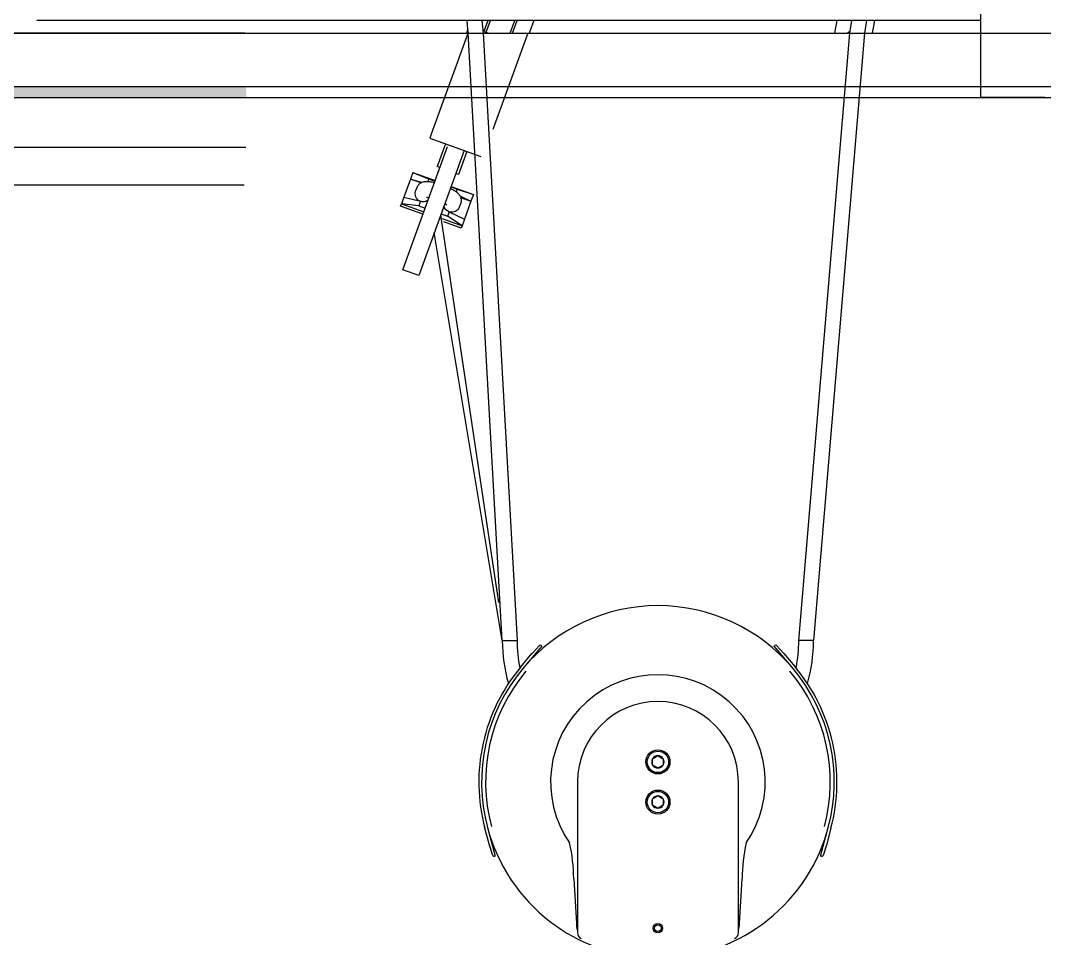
# Model space of a CAD drawing. Extents: x -1899985 to 1774885, y 556286 to 2175695.
# Drawn here: x -1130942 to -1130112, y 579497 to 580241 of the extents above; entities that cross this region are included whole.
import ezdxf

# ---------------------------------------------------------------- set-up
doc = ezdxf.new("R2010")
doc.units = 0
doc.header["$LTSCALE"] = 10
doc.header["$MEASUREMENT"] = 0
for name, color, linetype in [('20剖面图$0$1', 7, 'Continuous'), ('20剖面图$0$A-LIN-V', 9, 'Continuous'), ('20剖面图$0$N010122-0000147_', 7, 'Continuous'), ('20剖面图$0$N010153-0000010', 7, 'Continuous'), ('20剖面图$0$N040413-0000113_', 7, 'Continuous'), ('20剖面图$0$N080101-0000215_', 7, 'Continuous'), ('20剖面图$0$N090201-0000001_', 7, 'Continuous'), ('20剖面图$0$N090304-0000030_', 7, 'Continuous'), ('20剖面图$0$N090304-0000033_', 7, 'Continuous'), ('20剖面图$0$N090304-0000040_', 7, 'Continuous'), ('20剖面图$0$N090304-0000041_', 7, 'Continuous'), ('20剖面图$0$S-SB', 21, 'Continuous'), ('20剖面图$0$主梁\ue566鏍忔潌', 7, 'Continuous'), ('20剖面图$0$取电臂2', 7, 'Continuous'), ('A-LIN-V', 9, 'Continuous')]:
    doc.layers.add(name, color=color, linetype=linetype)

# ---------------------------------------------------------------- blocks, each defined once
blk = doc.blocks.new('20剖面图$0$11')
at = {"layer": '20剖面图$0$A-LIN-V'}
h = blk.add_hatch(color=1, dxfattribs=at)
h.dxf.hatch_style = 1
edge = h.paths.add_edge_path()
edge.add_spline(control_points=[(1598841.3, -76129.45), (1598841.27, -76126.56), (1598841.23, -76123.66), (1598841.18, -76120.76)], knot_values=[-38.32518, -38.32518, -38.32518, -38.32518, -31.932828, -31.932828, -31.932828, -31.932828], degree=3, periodic=0)
edge.add_line((1598841.18, -76120.76), (1598837.49, -76120.76))
edge.add_line((1598837.49, -76120.76), (1598038.67, -76120.76))
edge.add_line((1598038.67, -76120.76), (1598037.65, -76129.45))
edge.add_line((1598037.65, -76129.45), (1598841.3, -76129.45))
at = {"layer": '20剖面图$0$1', "color": 1, "linetype": 'Continuous'}
for p, q in [((1599037.11, -76066.95), (1599033.88, -76075.83)), ((1599035.64, -76076.47), (1599039.11, -76066.95)), ((1599055.07, -76077.28), (1599058.83, -76066.95)), ((1599057.07, -76077.28), (1599060.83, -76066.95)), ((1599074.42, -76066.95), (1599070.66, -76077.28)), ((1599021.22, -76076.7), (1598991.23, -76159.08)), ((1599020.95, -76074.02), (1599019.76, -76077.28)), ((1599021.22, -76076.7), (1599021.01, -76077.28)), ((1599033.88, -76075.83), (1599037.84, -76077.28)), ((1599069.42, -76077.28), (1599041.05, -76155.21)), ((1598991.23, -76159.08), (1598990.08, -76162.25)), ((1598990.08, -76162.25), (1599031.31, -76177.25)), ((1598968.11, -76269), (1599004.45, -76169.17)), ((1599002.74, -76166.86), (1598996, -76185.38)), ((1599017.91, -76172.38), (1598981.03, -76273.71)), ((1599020.16, -76173.2), (1599013.42, -76191.72)), ((1598998.25, -76186.2), (1598996, -76185.38)), ((1599013.42, -76191.72), (1599011.17, -76190.9)), ((1598981.03, -76273.71), (1598968.11, -76269))]:
    blk.add_line(p, q, dxfattribs=at)
at = {"layer": '20剖面图$0$A-LIN-V', "color": 1}
for p, q in [((1592562.45, -76077.28), (1605899.71, -76077.28)), ((1598840.08, -76077.28), (1592562.45, -76077.28)), ((1598840.08, -76120.76), (1592345.05, -76120.76)), ((1605899.71, -76120.76), (1598840.08, -76120.76)), ((1594075.6, -76129.45), (1605899.71, -76129.45)), ((1598697.67, -76169.94), (1597320.77, -76169.94)), ((1598841.05, -76169.96), (1598034.87, -76169.94)), ((1598697.67, -76200.38), (1597320.77, -76200.38)), ((1598839.58, -76200.38), (1598604.26, -76200.38))]:
    blk.add_line(p, q, dxfattribs=at)
at = {"layer": '20剖面图$0$N010122-0000147_', "color": 1, "linetype": 'Continuous'}
for p, q in [((1599170.65, -76665.33), (1599170.56, -76665.38)), ((1599170.56, -76665.38), (1599170.56, -76665.47)), ((1599170.65, -76665.33), (1599174.83, -76662.92)), ((1599174.91, -76662.87), (1599174.83, -76662.92)), ((1599175, -76662.92), (1599174.91, -76662.87)), ((1599175, -76662.92), (1599179.18, -76665.33)), ((1599179.26, -76665.38), (1599179.18, -76665.33)), ((1599179.26, -76665.47), (1599179.26, -76665.38)), ((1599179.26, -76665.47), (1599179.26, -76670.3)), ((1599170.56, -76670.3), (1599170.56, -76670.4)), ((1599170.56, -76670.4), (1599170.65, -76670.45)), ((1599174.83, -76672.86), (1599170.65, -76670.45)), ((1599174.83, -76672.86), (1599174.91, -76672.91)), ((1599174.91, -76672.91), (1599175, -76672.86)), ((1599179.18, -76670.45), (1599175, -76672.86)), ((1599179.18, -76670.45), (1599179.26, -76670.4)), ((1599179.26, -76670.4), (1599179.26, -76670.3)), ((1599170.65, -76697.94), (1599170.56, -76697.99)), ((1599170.56, -76697.99), (1599170.56, -76698.08)), ((1599170.65, -76697.94), (1599174.83, -76695.53)), ((1599174.91, -76695.48), (1599174.83, -76695.53)), ((1599175, -76695.53), (1599174.91, -76695.48)), ((1599175, -76695.53), (1599179.18, -76697.94)), ((1599179.26, -76697.99), (1599179.18, -76697.94)), ((1599179.26, -76698.08), (1599179.26, -76697.99)), ((1599179.26, -76698.08), (1599179.26, -76702.91)), ((1599170.56, -76702.91), (1599170.56, -76703.01)), ((1599170.56, -76703.01), (1599170.65, -76703.06)), ((1599174.83, -76705.47), (1599170.65, -76703.06)), ((1599174.83, -76705.47), (1599174.91, -76705.52)), ((1599174.91, -76705.52), (1599175, -76705.47)), ((1599179.18, -76703.06), (1599175, -76705.47)), ((1599179.18, -76703.06), (1599179.26, -76703.01)), ((1599179.26, -76703.01), (1599179.26, -76702.91))]:
    blk.add_line(p, q, dxfattribs=at)
for centre in [(1599174.91, -76667.89), (1599174.91, -76700.5)]:
    blk.add_circle(centre, 8.7, dxfattribs=at)
for centre, radius, start, end in [((1599174.91, -76667.89), 4.97, 150.96424, 209.03576), ((1597978.51, -76667.89), 1192.06, 359.88399, 0.11601), ((1599174.91, -76667.89), 4.97, 90.96424, 149.03576), ((1599174.91, -76667.89), 4.97, 30.96424, 89.03576), ((1599174.91, -76667.89), 4.97, 330.96424, 29.03576), ((1599174.91, -76667.89), 4.97, 210.96424, 269.03576), ((1599174.91, -76667.89), 4.97, 270.96424, 329.03576), ((1599174.91, -76700.5), 4.97, 150.96424, 209.03576), ((1597978.51, -76700.5), 1192.06, 359.88399, 0.11601), ((1599174.91, -76700.5), 4.97, 90.96424, 149.03576), ((1599174.91, -76700.5), 4.97, 30.96424, 89.03576), ((1599174.91, -76700.5), 4.97, 330.96424, 29.03576), ((1599174.91, -76700.5), 4.97, 210.96424, 269.03576), ((1599174.91, -76700.5), 4.97, 270.96424, 329.03576)]:
    blk.add_arc(centre, radius, start, end, dxfattribs=at)
at = {"layer": '20剖面图$0$N010153-0000010', "color": 1, "linetype": 'Continuous'}
for p, q in [((1598974.38, -76195.62), (1598969.12, -76210.07)), ((1598976.37, -76190.14), (1598974.38, -76195.62)), ((1598982.67, -76198.64), (1598974.38, -76195.62)), ((1598974.38, -76195.62), (1598983.91, -76198.07)), ((1598976.37, -76190.14), (1598994.43, -76196.71)), ((1598976.37, -76190.14), (1598989.13, -76195.35)), ((1598989.13, -76195.35), (1598988.35, -76197.48)), ((1598989.13, -76195.35), (1598994.24, -76197.21)), ((1598978.56, -76205.32), (1598979.68, -76202.24)), ((1599007.16, -76201.91), (1599012.28, -76203.77)), ((1599007.35, -76201.41), (1599025.4, -76207.98)), ((1599012.28, -76203.77), (1599011.51, -76205.88)), ((1599012.28, -76203.77), (1599025.4, -76207.98)), ((1598969.12, -76210.07), (1598967.12, -76215.55)), ((1598969.12, -76210.07), (1598982.51, -76213.51)), ((1599014.44, -76209.18), (1599023.4, -76213.47)), ((1599015.05, -76210.42), (1599023.4, -76213.47)), ((1599025.4, -76207.98), (1599023.4, -76213.47)), ((1598966.43, -76217.44), (1598967.12, -76215.55)), ((1598984.49, -76224.01), (1598966.43, -76217.44)), ((1598967.12, -76215.55), (1598985.18, -76222.12)), ((1598981.16, -76217.23), (1598967.12, -76215.55)), ((1598982.51, -76213.51), (1598981.16, -76217.23)), ((1598981.16, -76217.23), (1598986.28, -76219.1)), ((1599015.09, -76215.13), (1599013.97, -76218.21)), ((1599023.4, -76213.47), (1599018.15, -76227.91)), ((1598999.2, -76223.8), (1599004.31, -76225.66)), ((1599000.15, -76227.57), (1599016.15, -76233.4)), ((1599005.67, -76221.94), (1599004.31, -76225.66)), ((1599016.15, -76233.4), (1599004.31, -76225.66)), ((1599005.67, -76221.94), (1599018.15, -76227.91)), ((1599018.15, -76227.91), (1599016.15, -76233.4)), ((1599015.46, -76235.29), (1599001.42, -76230.18)), ((1599016.15, -76233.4), (1599015.46, -76235.29))]:
    blk.add_line(p, q, dxfattribs=at)
at = {"layer": '20剖面图$0$N010153-0000010', "color": 1, "linetype": 'Continuous', "extrusion": (0, 0, -1)}
for centre, major_axis, start_param, end_param in [((1598984.68, -76207.55), (6.13, -2.23), 1.642098, 3.141593), ((1598984.68, -76207.55), (6.13, -2.23), 0.582865, 1.236795), ((1598985.14, -76206.29), (7.35, -2.68), 0.801346, 1.570796), ((1599008.3, -76214.72), (-7.35, 2.68), 4.712389, 5.48184), ((1599007.84, -76215.98), (6.13, -2.23), 1.904796, 2.558727), ((1599007.84, -76215.98), (6.13, -2.23), 0, 1.499495)]:
    blk.add_ellipse(centre, major_axis=major_axis, ratio=0.982113, start_param=start_param, end_param=end_param, dxfattribs=at)
at = {"layer": '20剖面图$0$N010153-0000010', "color": 1, "linetype": 'Continuous'}
for points, knots in [([(1598979.68, -76202.24), (1598980.11, -76201.35), (1598980.83, -76199.95), (1598982.74, -76198.46), (1598984.67, -76197.69), (1598986.72, -76197.38), (1598989.19, -76197.45), (1598991.62, -76197.84), (1598993.37, -76198.24), (1598993.77, -76198.34)], [0, 0, 0, 0, 0.0535796, 0.0986965, 0.1413734, 0.1889338, 0.2506416, 0.3392752, 0.3652917, 0.3652917, 0.3652917, 0.3652917]), ([(1599006.81, -76203.09), (1599007.33, -76203.35), (1599009.07, -76204.25), (1599011.28, -76205.61), (1599013.39, -76207.38), (1599014.95, -76209.56), (1599015.71, -76212.44), (1599015.33, -76214.11), (1599015.09, -76215.13)], [0.6352942, 0.6352942, 0.6352942, 0.6352942, 0.6720167, 0.7614074, 0.8262121, 0.8925455, 0.9437788, 1, 1, 1, 1]), ([(1598989.25, -76210.7), (1598988.86, -76210.63), (1598988.13, -76210.51), (1598987.55, -76210.46), (1598987.45, -76210.46), (1598987.45, -76210.46)], [0.6856623, 0.6856623, 0.6856623, 0.6856623, 0.7270391, 0.7723749, 0.7934893, 0.7934893, 0.7934893, 0.7934893]), ([(1599003.85, -76216.43), (1599003.85, -76216.43), (1599003.85, -76216.43), (1599003.71, -76216.32), (1599003.17, -76215.95), (1599002.6, -76215.61), (1599002.3, -76215.45)], [0.2067162, 0.2067162, 0.2067162, 0.2067162, 0.2074172, 0.2385505, 0.2794912, 0.3152019, 0.3152019, 0.3152019, 0.3152019])]:
    blk.add_open_spline(points, degree=3, knots=knots, dxfattribs=at)
at = {"layer": '20剖面图$0$N040413-0000113_', "color": 1, "linetype": 'Continuous'}
blk.add_line((1599436.25, -76066.95), (1598671.67, -76066.95), dxfattribs=at)
at = {"layer": '20剖面图$0$N080101-0000215_', "color": 1, "linetype": 'Continuous'}
for p, q in [((1599021.27, -76077.28), (1599020.24, -76066.95)), ((1599032.19, -76066.95), (1599033.23, -76077.28)), ((1599330.48, -76077.28), (1599332.04, -76066.95)), ((1599344, -76066.95), (1599342.44, -76077.28)), ((1599048.82, -76569.62), (1599021.27, -76077.28)), ((1599033.23, -76077.28), (1599060.78, -76569.62)), ((1599289.05, -76569.62), (1599330.48, -76077.28)), ((1599342.44, -76077.28), (1599301, -76569.62)), ((1598998.82, -76224.84), (1599045.73, -76538.8)), ((1599048.82, -76569.62), (1598993.71, -76238.87)), ((1599048.82, -76569.62), (1599060.78, -76569.62)), ((1599060.78, -76569.62), (1599060.78, -76569.62)), ((1599301, -76569.62), (1599289.05, -76569.62))]:
    blk.add_line(p, q, dxfattribs=at)
for radius, start, end in [(126.09, 180, 196.00785), (114.13, 180, 191.23468), (114.13, 348.76532, 0), (126.09, 343.99215, 0)]:
    blk.add_arc((1599174.91, -76569.62), radius, start, end, dxfattribs=at)
at = {"layer": '20剖面图$0$N090201-0000001_', "color": 1, "linetype": 'Continuous'}
for p, q in [((1599319.79, -76066.95), (1599317.97, -76077.28)), ((1599348.88, -76077.28), (1599350.7, -76066.95))]:
    blk.add_line(p, q, dxfattribs=at)
blk.add_arc((1599332.55, -76082.24), 6.52, 106.69409, 130.45962, dxfattribs=at)
at = {"layer": '20剖面图$0$N090304-0000030_', "color": 1, "linetype": 'Continuous'}
for p, q in [((1599080.78, -76573.99), (1599065.41, -76592.31)), ((1599072.87, -76580.04), (1599078.83, -76573.69)), ((1599080.32, -76573.61), (1599080.78, -76573.99)), ((1599269.04, -76573.99), (1599269.5, -76573.61)), ((1599284.41, -76592.31), (1599269.04, -76573.99)), ((1599270.99, -76573.69), (1599276.95, -76580.04)), ((1599063.75, -76590.91), (1599072.83, -76580.09)), ((1599075.2, -76580.65), (1599075.82, -76581.18)), ((1599274.01, -76581.18), (1599274.63, -76580.65)), ((1599276.99, -76580.09), (1599286.08, -76590.91)), ((1599038.4, -76735.4), (1599034.74, -76721.75)), ((1599036.84, -76721.19), (1599043.03, -76744.29)), ((1599306.79, -76744.29), (1599312.98, -76721.19)), ((1599315.08, -76721.75), (1599311.42, -76735.4)), ((1599041.14, -76743.73), (1599038.42, -76735.46)), ((1599311.41, -76735.46), (1599308.69, -76743.73)), ((1599041.57, -76735.68), (1599040.78, -76735.89)), ((1599309.04, -76735.89), (1599308.26, -76735.68)), ((1599043.03, -76744.29), (1599042.45, -76744.44)), ((1599307.37, -76744.44), (1599306.79, -76744.29))]:
    blk.add_line(p, q, dxfattribs=at)
for centre, radius, start, end in [((1599079.62, -76574.44), 1.09, 50, 136.81032), ((1599270.2, -76574.44), 1.09, 43.18968, 130), ((1599073.66, -76580.79), 1.09, 136.81032, 140), ((1599276.16, -76580.79), 1.09, 40, 43.18968), ((1599174.91, -76684.19), 142.94, 140, 195), ((1599174.91, -76684.19), 145.11, 140, 167.4994), ((1599174.91, -76684.19), 139.68, 140, 195), ((1599174.91, -76684.19), 139.68, 345, 40), ((1599174.91, -76684.19), 142.94, 345, 40), ((1599174.91, -76684.19), 145.11, 12.4994, 40), ((1599174.91, -76684.19), 145.11, 167.4994, 195), ((1599174.91, -76684.19), 145.11, 345, 12.4994), ((1599039.45, -76735.12), 1.09, 195, 198.18968), ((1599310.37, -76735.12), 1.09, 341.81032, 345), ((1599042.17, -76743.39), 1.09, 198.18968, 285), ((1599307.66, -76743.39), 1.09, 255, 341.81032)]:
    blk.add_arc(centre, radius, start, end, dxfattribs=at)
at = {"layer": '20剖面图$0$N090304-0000033_', "color": 1, "linetype": 'Continuous'}
for p, q in [((1599106.64, -76762.58), (1599108.82, -76798.98)), ((1599241, -76798.98), (1599243.18, -76762.58))]:
    blk.add_line(p, q, dxfattribs=at)
for centre, radius, start, end in [((1599174.91, -76684.19), 142.94, 40, 140), ((1599174.91, -76684.19), 86.96, 325.35483, 214.64517), ((1599174.91, -76684.19), 142.94, 195, 343.41415), ((1598971.56, -76763.19), 135.08, 0.25793, 12.63964), ((1599372.67, -76762.56), 129.49, 167.09204, 180.01039), ((1599227.45, -76799.63), 13.56, 339.81078, 2.71672)]:
    blk.add_arc(centre, radius, start, end, dxfattribs=at)
blk.add_open_spline([(1599108.82, -76798.98), (1599108.84, -76799.25), (1599108.88, -76799.76), (1599108.93, -76800.48), (1599108.99, -76801.11), (1599109.05, -76801.75), (1599109.13, -76802.38), (1599109.21, -76802.91), (1599109.27, -76803.25), (1599109.31, -76803.45), (1599109.35, -76803.63), (1599109.39, -76803.79), (1599109.43, -76803.93), (1599109.47, -76804.04), (1599109.51, -76804.14), (1599109.55, -76804.22), (1599109.59, -76804.27), (1599109.63, -76804.3), (1599109.64, -76804.31)], degree=3, knots=[0, 0, 0, 0, 0.148331, 0.28115, 0.398399, 0.500032, 0.636978, 0.750056, 0.791516, 0.829208, 0.863147, 0.893349, 0.919845, 0.942678, 0.961921, 0.977698, 0.990237, 1, 1, 1, 1], dxfattribs=at)
at = {"layer": '20剖面图$0$N090304-0000040_', "color": 1, "linetype": 'Continuous'}
for p, q in [((1599109.69, -76684.19), (1599109.69, -76806.21)), ((1599240.13, -76806.21), (1599240.13, -76684.19))]:
    blk.add_line(p, q, dxfattribs=at)
for centre, radius in [((1599174.91, -76667.89), 9.78), ((1599174.91, -76700.5), 9.78), ((1599174.91, -76802.68), 3.8)]:
    blk.add_circle(centre, radius, dxfattribs=at)
for centre, radius, start, end in [((1599174.91, -76684.19), 65.22, 0, 180), ((1599115.13, -76806.21), 5.43, 180, 243.89612), ((1599234.7, -76806.21), 5.43, 296.10388, 360)]:
    blk.add_arc(centre, radius, start, end, dxfattribs=at)
at = {"layer": '20剖面图$0$N090304-0000041_', "color": 1, "linetype": 'Continuous'}
blk.add_circle((1599174.91, -76802.68), 2.72, dxfattribs=at)
at = {"layer": '20剖面图$0$主梁\ue566鏍忔潌', "color": 1, "linetype": 'Continuous'}
for p, q in [((1598626.87, -76077.28), (1599019.76, -76077.28)), ((1599055.07, -76077.28), (1599057.07, -76077.28)), ((1599070.66, -76077.28), (1599317.97, -76077.28)), ((1599328.32, -76077.28), (1599330.48, -76077.28)), ((1599348.88, -76077.28), (1599436.25, -76077.28))]:
    blk.add_line(p, q, dxfattribs=at)
at = {"layer": '20剖面图$0$取电臂2', "color": 1, "linetype": 'Continuous'}
for p, q in [((1599436.25, -76031.99), (1599436.25, -76129.45)), ((1599438.42, -76129.45), (1599436.25, -76129.45)), ((1599488.43, -76129.45), (1599438.42, -76129.45))]:
    blk.add_line(p, q, dxfattribs=at)
blk = doc.blocks.new('20剖面图$0$23423wer')
at = {"layer": '20剖面图$0$S-SB', "xscale": 0.735970624901321, "yscale": 0.735970624901321, "zscale": 0.735970624901321}
blk.add_blockref('20剖面图$0$11', (-2850596.95, 597906.14), dxfattribs=at)
blk = doc.blocks.new('20剖面图')
at = {"xscale": 1.35874988235309, "yscale": 1.35874988235309, "zscale": 1.35874988235309}
blk.add_blockref('20剖面图$0$23423wer', (1143648.12, -156096.82), dxfattribs=at)

msp = doc.modelspace()

# ---------------------------------------------------------------- block references
at = {"layer": 'A-LIN-V'}
msp.add_blockref('20剖面图', (0, 0), dxfattribs=at)

doc.saveas('drawing.dxf')
